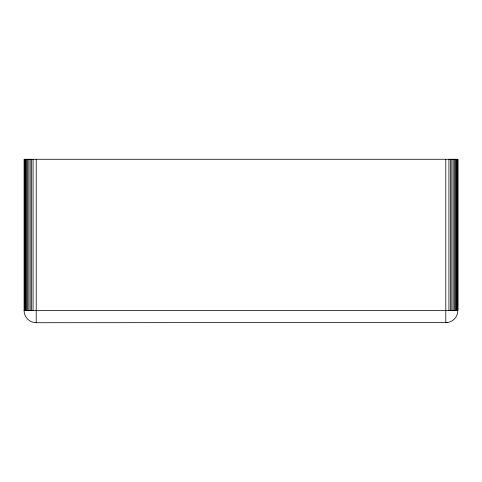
<?xml version="1.0" encoding="UTF-8"?>
<svg xmlns="http://www.w3.org/2000/svg" width="482" height="482" viewBox="0 0 482 482"><rect width="100%" height="100%" fill="white"/><g stroke="black" fill="none" stroke-linecap="round" stroke-linejoin="round"><path stroke-width="0.72" d="M447.362 322.518L36.204 322.723A12.104 12.104 0 0 1 24.1 310.619L24.1 159.277L457.9 159.277L457.9 310.619L24.1 310.619M445.79 322.211L445.796 322.723L445.796 159.277M457.798 159.277L457.798 310.619A12.002 12.002 0 0 1 445.796 322.621M457.49 159.277L457.49 310.619M456.978 159.277L456.978 310.619M456.279 159.277L456.279 310.619M455.4 159.277L455.4 310.619M454.351 159.277L454.351 310.619M453.164 159.277L453.164 310.619M451.845 159.277L451.845 310.619M450.429 159.277L450.429 310.619M448.929 159.277L448.929 310.619M36.204 159.277L36.204 322.723M33.071 159.277L33.071 310.619M31.571 159.277L31.571 310.619M30.155 159.277L30.155 310.619M28.836 159.277L28.836 310.619M27.649 159.277L27.649 310.619M26.6 159.277L26.6 310.619M25.721 159.277L25.721 310.619M25.022 159.277L25.022 310.619M24.51 159.277L24.51 310.619"/></g></svg>
